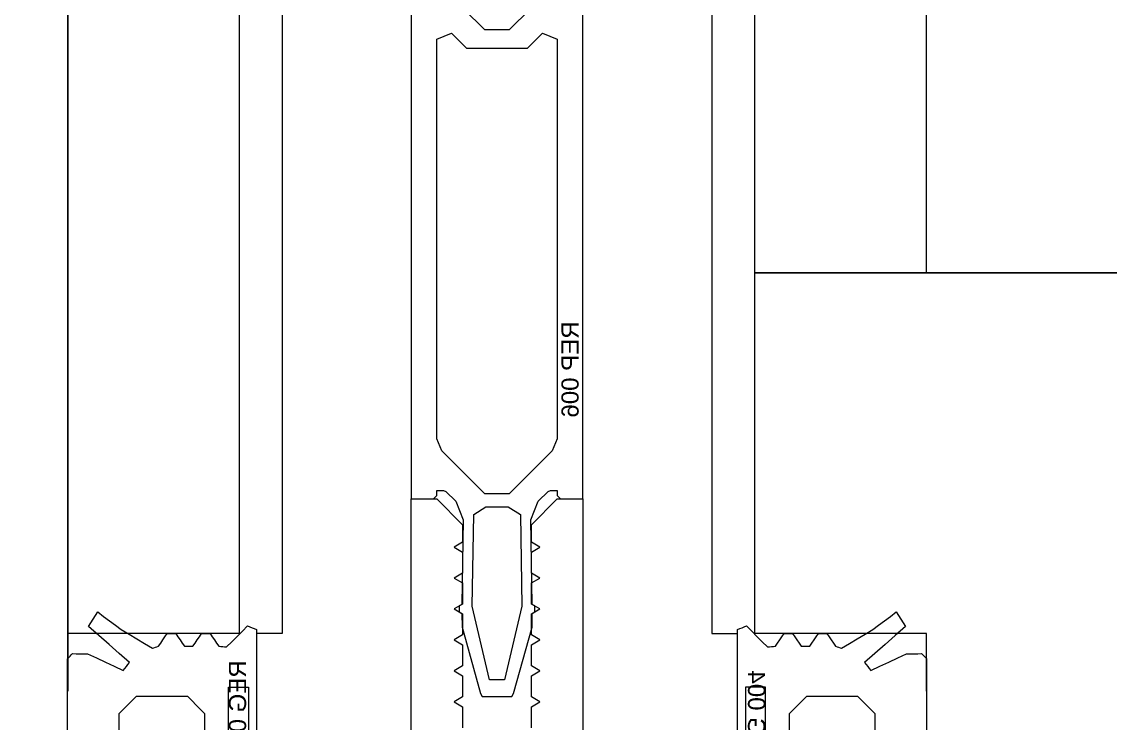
# Model space of a CAD drawing. Header units: millimetres. Extents: x 97 to 214665, y -4577 to 61202.
# Drawn here: x 178895.4 to 178958.8, y 16059 to 16099.8 of the extents above; entities that cross this region are included whole.
import ezdxf

# ---------------------------------------------------------------- set-up
doc = ezdxf.new("R2010")
doc.units = ezdxf.units.MM
for name, color, linetype, lineweight in [('A-GLAZ-____-MCUT', 151, 'Continuous', 9), ('A-GLAZ-____-OTLN', 151, 'Continuous', 9), ('A-GLAZ-CURT-OTLN', 52, 'Continuous', 9), ('A-GLAZ-CWMG-MCUT', 51, 'Continuous', 9), ('A-GLAZ-CWMG-OTLN', 51, 'Continuous', 9), ('G-XREF-____-OTLN', 8, 'Continuous', 9), ('S-COLS-____-MCUT', 52, 'Continuous', 9), ('S-COLS-____-OTLN', 52, 'Continuous', 9)]:
    doc.layers.add(name, color=color, linetype=linetype, lineweight=lineweight)
doc.styles.add('Arial', font='arial.ttf', dxfattribs={"height": 1})

# ---------------------------------------------------------------- blocks, each defined once
blk = doc.blocks.new('PNS_Панель прямоугольная2 - Нр_Стекло - 40мм-39391422-О_АИ_ПП_4_200_Целиком')
at = {"layer": 'A-GLAZ-____-OTLN', "lineweight": 5}
h = blk.add_hatch(dxfattribs=at)
h.set_pattern_fill('FP_131', color=256, style=0, pattern_type=2)
h.set_pattern_definition([(45, (-121968.73, -15985.2), (-282.8427, 282.8427), [200, -600]), (45, (-122168.73, -16085.2), (-282.8427, 282.8427), [600, -200]), (45, (-121768.73, -16185.2), (-282.8427, 282.8427), [200, -600])])
h.paths.add_polyline_path([(-405.588, -40), (418.75, -40), (418.75, -21), (428.75, -21), (428.75, 0), (-428.75, 0), (-428.75, -21), (-418.75, -21), (-418.75, -40)])
at = {"layer": 'A-GLAZ-____-MCUT', "color": 10, "lineweight": 5}
blk.add_line((428.75, 0), (-428.75, 0), dxfattribs=at)
at = {"layer": 'A-GLAZ-____-OTLN', "color": 10, "lineweight": 5}
blk.add_line((-428.75, 0), (428.75, 0), dxfattribs=at)
blk = doc.blocks.new('Прямоугольный импост - Рядовой 50х200-39391402-О_АИ_ПП_4_200_Целиком')
at = {"layer": 'A-GLAZ-CWMG-OTLN', "color": 10, "lineweight": 5}
blk.add_line((121449.978, 16085.2), (121449.978, 16106.2), dxfattribs=at)
blk = doc.blocks.new('Прямоугольный импост - Рядовой 50х200-39391498-О_АИ_ПП_4_200_Целиком')
at = {"layer": 'A-GLAZ-CWMG-MCUT', "color": 90}
for p, q in [((-50, 24.344), (-50, 21)), ((0, 21), (0, 24.344)), ((-50, 21), (-40, 21)), ((-40, 21), (-40, -21)), ((-10, -21), (-10, 21)), ((-10, 21), (0, 21))]:
    blk.add_line(p, q, dxfattribs=at)
blk = doc.blocks.new('Прямоугольный импост - 200_dwg-17677014-О_АИ_ПП_4_200_Целиком')
at = {"layer": 'G-XREF-____-OTLN', "color": 10, "lineweight": 5, "flags": 128}
for points in [[(227991.452, 196794.968), (227991.452, 196764.968), (227992.952, 196764.968), (227994.452, 196766.468), (227994.452, 196767.479), (227993.952, 196767.768), (227994.452, 196768.056), (227994.452, 196769.279), (227993.952, 196769.568), (227994.452, 196769.856), (227994.452, 196771.079), (227993.952, 196771.368), (227994.452, 196771.656), (227994.452, 196772.879), (227993.952, 196773.168), (227994.452, 196773.456), (227994.452, 196774.679), (227993.952, 196774.968), (227994.452, 196775.256), (227994.452, 196776.479), (227993.952, 196776.768), (227994.452, 196777.056), (227994.452, 196778.279)], [(227998.452, 196778.279), (227998.452, 196777.056), (227998.952, 196776.768), (227998.452, 196776.479), (227998.452, 196775.256), (227998.952, 196774.968), (227998.452, 196774.679), (227998.452, 196773.456), (227998.952, 196773.168), (227998.452, 196772.879), (227998.452, 196771.656), (227998.952, 196771.368), (227998.452, 196771.079), (227998.452, 196769.856), (227998.952, 196769.568), (227998.452, 196769.279), (227998.452, 196768.056), (227998.952, 196767.768), (227998.452, 196767.479), (227998.452, 196766.468), (227999.952, 196764.968), (228001.452, 196764.968), (228001.452, 196794.968)], [(227971.452, 196781.768), (227971.452, 196779.893), (227971.452, 196778.018), (227971.452, 196776.143), (227971.452, 196774.268)], [(227982.452, 196772.568), (227982.452, 196774.868), (227982.452, 196777.168), (227982.452, 196779.468), (227982.452, 196781.768)], [(228010.452, 196781.768), (228010.452, 196779.468), (228010.452, 196777.168), (228010.452, 196774.868), (228010.452, 196772.568)], [(228021.452, 196774.268), (228021.452, 196776.143), (228021.452, 196778.018), (228021.452, 196779.893), (228021.452, 196781.768)], [(227974.452, 196777.468), (227974.452, 196777.918), (227974.452, 196778.368), (227974.452, 196778.818), (227974.452, 196779.268)], [(227979.452, 196779.268), (227979.452, 196778.818), (227979.452, 196778.368), (227979.452, 196777.918), (227979.452, 196777.468)], [(228013.452, 196777.468), (228013.452, 196777.918), (228013.452, 196778.368), (228013.452, 196778.818), (228013.452, 196779.268)], [(228018.452, 196779.268), (228018.452, 196778.818), (228018.452, 196778.368), (228018.452, 196777.918), (228018.452, 196777.468)], [(227975.452, 196776.468), (227975.202, 196776.718), (227974.952, 196776.968), (227974.702, 196777.218), (227974.452, 196777.468)], [(227979.452, 196777.468), (227979.202, 196777.218), (227978.952, 196776.968), (227978.702, 196776.718), (227978.452, 196776.468)], [(228014.452, 196776.468), (228014.202, 196776.718), (228013.952, 196776.968), (228013.702, 196777.218), (228013.452, 196777.468)], [(228018.452, 196777.468), (228018.202, 196777.218), (228017.952, 196776.968), (228017.702, 196776.718), (228017.452, 196776.468)], [(227978.452, 196776.468), (227977.702, 196776.468), (227976.952, 196776.468), (227976.202, 196776.468), (227975.452, 196776.468)], [(227999.659, 196735.175), (227997.159, 196737.675), (227995.745, 196737.675), (227993.245, 196735.175)], [(227991.452, 196730.967), (227991.452, 196764.968), (227992.752, 196764.968), (227992.952, 196764.768), (227992.952, 196764.468), (227993.334, 196764.468), (227993.475, 196764.526), (227994.049, 196765.1), (227994.488, 196766.187), (227994.402, 196771.108), (227994.252, 196771.194), (227994.252, 196771.541), (227994.402, 196771.627), (227994.416, 196772.435), (227995.487, 196776.295), (227995.586, 196776.467), (227997.318, 196776.467), (227997.418, 196776.295), (227998.488, 196772.435), (227998.502, 196771.627), (227998.652, 196771.541), (227998.652, 196771.194), (227998.502, 196771.108), (227998.416, 196766.187), (227998.855, 196765.1), (227999.429, 196764.526), (227999.571, 196764.468), (227999.952, 196764.468), (227999.952, 196764.768), (228000.152, 196764.968), (228001.452, 196764.968), (228001.452, 196730.967)], [(228017.452, 196776.468), (228016.702, 196776.468), (228015.952, 196776.468), (228015.202, 196776.468), (228014.452, 196776.468)], [(227972.616, 196773.982), (227973.137, 196774.221), (227973.659, 196774.461), (227974.181, 196774.7), (227974.703, 196774.939)], [(227974.703, 196774.939), (227974.792, 196774.824), (227974.882, 196774.708), (227974.971, 196774.592), (227975.061, 196774.476)], [(228017.844, 196774.476), (228017.933, 196774.592), (228018.023, 196774.708), (228018.112, 196774.824), (228018.201, 196774.939)], [(228018.201, 196774.939), (228018.723, 196774.7), (228019.245, 196774.461), (228019.767, 196774.221), (228020.289, 196773.982)], [(227971.452, 196774.268), (227971.527, 196774.193), (227971.602, 196774.118), (227971.677, 196774.043), (227971.752, 196773.968)], [(227975.061, 196774.476), (227974.467, 196773.955), (227973.873, 196773.433), (227973.28, 196772.912), (227972.686, 196772.391)], [(228020.219, 196772.391), (228019.625, 196772.912), (228019.031, 196773.433), (228018.437, 196773.955), (228017.844, 196774.476)], [(228021.152, 196773.968), (228021.227, 196774.043), (228021.302, 196774.118), (228021.377, 196774.193), (228021.452, 196774.268)], [(227971.752, 196773.968), (227971.968, 196773.971), (227972.184, 196773.975), (227972.4, 196773.978), (227972.616, 196773.982)], [(227974.587, 196772.562), (227975.04, 196772.834), (227975.492, 196773.105), (227975.945, 196773.377), (227976.397, 196773.648)], [(227976.397, 196773.648), (227976.486, 196773.62), (227976.574, 196773.592), (227976.663, 196773.565), (227976.751, 196773.537)], [(227976.751, 196773.537), (227976.878, 196773.352), (227977.004, 196773.168), (227977.13, 196772.983), (227977.256, 196772.798)], [(227977.751, 196772.798), (227977.878, 196772.983), (227978.004, 196773.168), (227978.13, 196773.352), (227978.256, 196773.537)], [(227978.256, 196773.537), (227978.38, 196773.537), (227978.504, 196773.537), (227978.628, 196773.537), (227978.751, 196773.537)], [(227978.751, 196773.537), (227978.878, 196773.352), (227979.004, 196773.168), (227979.13, 196772.983), (227979.256, 196772.798)], [(227979.751, 196772.798), (227979.878, 196772.983), (227980.004, 196773.168), (227980.13, 196773.352), (227980.256, 196773.537)], [(227980.256, 196773.537), (227980.371, 196773.548), (227980.486, 196773.558), (227980.601, 196773.569), (227980.716, 196773.58)], [(227980.716, 196773.58), (227981.022, 196773.274), (227981.328, 196772.968), (227981.634, 196772.661), (227981.94, 196772.355)], [(228010.964, 196772.355), (228011.27, 196772.661), (228011.576, 196772.968), (228011.883, 196773.274), (228012.189, 196773.58)], [(228012.189, 196773.58), (228012.304, 196773.569), (228012.419, 196773.558), (228012.533, 196773.548), (228012.648, 196773.537)], [(228012.648, 196773.537), (228012.775, 196773.352), (228012.901, 196773.168), (228013.027, 196772.983), (228013.153, 196772.798)], [(228013.648, 196772.798), (228013.775, 196772.983), (228013.901, 196773.168), (228014.027, 196773.352), (228014.153, 196773.537)], [(228014.153, 196773.537), (228014.277, 196773.537), (228014.401, 196773.537), (228014.525, 196773.537), (228014.648, 196773.537)], [(228014.648, 196773.537), (228014.775, 196773.352), (228014.901, 196773.168), (228015.027, 196772.983), (228015.153, 196772.798)], [(228015.648, 196772.798), (228015.775, 196772.983), (228015.901, 196773.168), (228016.027, 196773.352), (228016.153, 196773.537)], [(228016.153, 196773.537), (228016.242, 196773.565), (228016.33, 196773.592), (228016.419, 196773.62), (228016.507, 196773.648)], [(228016.507, 196773.648), (228016.96, 196773.377), (228017.412, 196773.105), (228017.865, 196772.834), (228018.317, 196772.562)], [(228020.289, 196773.982), (228020.505, 196773.978), (228020.721, 196773.975), (228020.936, 196773.971), (228021.152, 196773.968)], [(227971.852, 196730.798), (227983.952, 196730.798), (227983.952, 196772.798), (227982.452, 196772.798)], [(227977.256, 196772.798), (227977.38, 196772.798), (227977.504, 196772.798), (227977.628, 196772.798), (227977.751, 196772.798)], [(227979.256, 196772.798), (227979.38, 196772.798), (227979.504, 196772.798), (227979.628, 196772.798), (227979.751, 196772.798)], [(228021.053, 196730.798), (228008.952, 196730.798), (228008.952, 196772.798), (228010.452, 196772.798)], [(228013.153, 196772.798), (228013.277, 196772.798), (228013.401, 196772.798), (228013.525, 196772.798), (228013.648, 196772.798)], [(228015.153, 196772.798), (228015.277, 196772.798), (228015.401, 196772.798), (228015.525, 196772.798), (228015.648, 196772.798)], [(227972.686, 196772.391), (227972.819, 196772.179), (227972.952, 196771.968), (227973.085, 196771.756), (227973.219, 196771.544)], [(227973.219, 196771.544), (227973.561, 196771.799), (227973.903, 196772.053), (227974.245, 196772.308), (227974.587, 196772.562)], [(227981.94, 196772.355), (227982.068, 196772.408), (227982.196, 196772.461), (227982.324, 196772.514), (227982.452, 196772.568)], [(228010.452, 196772.568), (228010.58, 196772.514), (228010.708, 196772.461), (228010.836, 196772.408), (228010.964, 196772.355)], [(228018.317, 196772.562), (228018.659, 196772.308), (228019.002, 196772.053), (228019.344, 196771.799), (228019.686, 196771.544)], [(228019.686, 196771.544), (228019.819, 196771.756), (228019.952, 196771.968), (228020.085, 196772.179), (228020.219, 196772.391)]]:
    blk.add_lwpolyline(points, dxfattribs=at)
for points in [[(227980.822, 196775.926), (227981.991, 196775.926), (227981.991, 196780.625), (227980.822, 196780.625)], [(228012.083, 196775.926), (228010.914, 196775.926), (228010.914, 196780.625), (228012.083, 196780.625)], [(227997.811, 196765.875), (227997.904, 196771.2), (227996.896, 196775.498), (227996.008, 196775.498), (227995.001, 196771.2), (227995.094, 196765.875), (227995.798, 196765.428), (227997.106, 196765.428)], [(227998.22, 196738.735), (227999.099, 196737.857), (227999.952, 196738.21), (227999.952, 196761.468), (227999.659, 196762.175), (227997.159, 196764.675), (227995.745, 196764.675), (227993.245, 196762.175), (227992.952, 196761.468), (227992.952, 196738.21), (227993.806, 196737.857), (227994.684, 196738.735)]]:
    blk.add_lwpolyline(points, close=True, dxfattribs=at)
blk = doc.blocks.new('Прямоугольный импост - 200_dwg-V118-О_АИ_ПП_4_200_Целиком')
at = {"layer": 'G-XREF-____-OTLN', "color": 10, "lineweight": 5, "flags": 128}
for points in [[(227991.452, 196794.968), (227991.452, 196764.968), (227992.952, 196764.968), (227994.452, 196766.468), (227994.452, 196767.479), (227993.952, 196767.768), (227994.452, 196768.056), (227994.452, 196769.279), (227993.952, 196769.568), (227994.452, 196769.856), (227994.452, 196771.079), (227993.952, 196771.368), (227994.452, 196771.656), (227994.452, 196772.879), (227993.952, 196773.168), (227994.452, 196773.456), (227994.452, 196774.679), (227993.952, 196774.968), (227994.452, 196775.256), (227994.452, 196776.479), (227993.952, 196776.768), (227994.452, 196777.056), (227994.452, 196778.279)], [(227998.452, 196778.279), (227998.452, 196777.056), (227998.952, 196776.768), (227998.452, 196776.479), (227998.452, 196775.256), (227998.952, 196774.968), (227998.452, 196774.679), (227998.452, 196773.456), (227998.952, 196773.168), (227998.452, 196772.879), (227998.452, 196771.656), (227998.952, 196771.368), (227998.452, 196771.079), (227998.452, 196769.856), (227998.952, 196769.568), (227998.452, 196769.279), (227998.452, 196768.056), (227998.952, 196767.768), (227998.452, 196767.479), (227998.452, 196766.468), (227999.952, 196764.968), (228001.452, 196764.968), (228001.452, 196794.968)], [(227971.452, 196781.768), (227971.452, 196779.893), (227971.452, 196778.018), (227971.452, 196776.143), (227971.452, 196774.268)], [(227982.452, 196772.568), (227982.452, 196774.868), (227982.452, 196777.168), (227982.452, 196779.468), (227982.452, 196781.768)], [(228010.452, 196781.768), (228010.452, 196779.468), (228010.452, 196777.168), (228010.452, 196774.868), (228010.452, 196772.568)], [(228021.452, 196774.268), (228021.452, 196776.143), (228021.452, 196778.018), (228021.452, 196779.893), (228021.452, 196781.768)], [(227974.452, 196777.468), (227974.452, 196777.918), (227974.452, 196778.368), (227974.452, 196778.818), (227974.452, 196779.268)], [(227979.452, 196779.268), (227979.452, 196778.818), (227979.452, 196778.368), (227979.452, 196777.918), (227979.452, 196777.468)], [(228013.452, 196777.468), (228013.452, 196777.918), (228013.452, 196778.368), (228013.452, 196778.818), (228013.452, 196779.268)], [(228018.452, 196779.268), (228018.452, 196778.818), (228018.452, 196778.368), (228018.452, 196777.918), (228018.452, 196777.468)], [(227975.452, 196776.468), (227975.202, 196776.718), (227974.952, 196776.968), (227974.702, 196777.218), (227974.452, 196777.468)], [(227979.452, 196777.468), (227979.202, 196777.218), (227978.952, 196776.968), (227978.702, 196776.718), (227978.452, 196776.468)], [(228014.452, 196776.468), (228014.202, 196776.718), (228013.952, 196776.968), (228013.702, 196777.218), (228013.452, 196777.468)], [(228018.452, 196777.468), (228018.202, 196777.218), (228017.952, 196776.968), (228017.702, 196776.718), (228017.452, 196776.468)], [(227978.452, 196776.468), (227977.702, 196776.468), (227976.952, 196776.468), (227976.202, 196776.468), (227975.452, 196776.468)], [(227999.659, 196735.175), (227997.159, 196737.675), (227995.745, 196737.675), (227993.245, 196735.175)], [(227991.452, 196730.967), (227991.452, 196764.968), (227992.752, 196764.968), (227992.952, 196764.768), (227992.952, 196764.468), (227993.334, 196764.468), (227993.475, 196764.526), (227994.049, 196765.1), (227994.488, 196766.187), (227994.402, 196771.108), (227994.252, 196771.194), (227994.252, 196771.541), (227994.402, 196771.627), (227994.416, 196772.435), (227995.487, 196776.295), (227995.586, 196776.467), (227997.318, 196776.467), (227997.418, 196776.295), (227998.488, 196772.435), (227998.502, 196771.627), (227998.652, 196771.541), (227998.652, 196771.194), (227998.502, 196771.108), (227998.416, 196766.187), (227998.855, 196765.1), (227999.429, 196764.526), (227999.571, 196764.468), (227999.952, 196764.468), (227999.952, 196764.768), (228000.152, 196764.968), (228001.452, 196764.968), (228001.452, 196730.967)], [(228017.452, 196776.468), (228016.702, 196776.468), (228015.952, 196776.468), (228015.202, 196776.468), (228014.452, 196776.468)], [(227972.616, 196773.982), (227973.137, 196774.221), (227973.659, 196774.461), (227974.181, 196774.7), (227974.703, 196774.939)], [(227974.703, 196774.939), (227974.792, 196774.824), (227974.882, 196774.708), (227974.971, 196774.592), (227975.061, 196774.476)], [(228017.844, 196774.476), (228017.933, 196774.592), (228018.023, 196774.708), (228018.112, 196774.824), (228018.201, 196774.939)], [(228018.201, 196774.939), (228018.723, 196774.7), (228019.245, 196774.461), (228019.767, 196774.221), (228020.289, 196773.982)], [(227971.452, 196774.268), (227971.527, 196774.193), (227971.602, 196774.118), (227971.677, 196774.043), (227971.752, 196773.968)], [(227975.061, 196774.476), (227974.467, 196773.955), (227973.873, 196773.433), (227973.28, 196772.912), (227972.686, 196772.391)], [(228020.219, 196772.391), (228019.625, 196772.912), (228019.031, 196773.433), (228018.437, 196773.955), (228017.844, 196774.476)], [(228021.152, 196773.968), (228021.227, 196774.043), (228021.302, 196774.118), (228021.377, 196774.193), (228021.452, 196774.268)], [(227971.752, 196773.968), (227971.968, 196773.971), (227972.184, 196773.975), (227972.4, 196773.978), (227972.616, 196773.982)], [(227974.587, 196772.562), (227975.04, 196772.834), (227975.492, 196773.105), (227975.945, 196773.377), (227976.397, 196773.648)], [(227976.397, 196773.648), (227976.486, 196773.62), (227976.574, 196773.592), (227976.663, 196773.565), (227976.751, 196773.537)], [(227976.751, 196773.537), (227976.878, 196773.352), (227977.004, 196773.168), (227977.13, 196772.983), (227977.256, 196772.798)], [(227977.751, 196772.798), (227977.878, 196772.983), (227978.004, 196773.168), (227978.13, 196773.352), (227978.256, 196773.537)], [(227978.256, 196773.537), (227978.38, 196773.537), (227978.504, 196773.537), (227978.628, 196773.537), (227978.751, 196773.537)], [(227978.751, 196773.537), (227978.878, 196773.352), (227979.004, 196773.168), (227979.13, 196772.983), (227979.256, 196772.798)], [(227979.751, 196772.798), (227979.878, 196772.983), (227980.004, 196773.168), (227980.13, 196773.352), (227980.256, 196773.537)], [(227980.256, 196773.537), (227980.371, 196773.548), (227980.486, 196773.558), (227980.601, 196773.569), (227980.716, 196773.58)], [(227980.716, 196773.58), (227981.022, 196773.274), (227981.328, 196772.968), (227981.634, 196772.661), (227981.94, 196772.355)], [(228010.964, 196772.355), (228011.27, 196772.661), (228011.576, 196772.968), (228011.883, 196773.274), (228012.189, 196773.58)], [(228012.189, 196773.58), (228012.304, 196773.569), (228012.419, 196773.558), (228012.533, 196773.548), (228012.648, 196773.537)], [(228012.648, 196773.537), (228012.775, 196773.352), (228012.901, 196773.168), (228013.027, 196772.983), (228013.153, 196772.798)], [(228013.648, 196772.798), (228013.775, 196772.983), (228013.901, 196773.168), (228014.027, 196773.352), (228014.153, 196773.537)], [(228014.153, 196773.537), (228014.277, 196773.537), (228014.401, 196773.537), (228014.525, 196773.537), (228014.648, 196773.537)], [(228014.648, 196773.537), (228014.775, 196773.352), (228014.901, 196773.168), (228015.027, 196772.983), (228015.153, 196772.798)], [(228015.648, 196772.798), (228015.775, 196772.983), (228015.901, 196773.168), (228016.027, 196773.352), (228016.153, 196773.537)], [(228016.153, 196773.537), (228016.242, 196773.565), (228016.33, 196773.592), (228016.419, 196773.62), (228016.507, 196773.648)], [(228016.507, 196773.648), (228016.96, 196773.377), (228017.412, 196773.105), (228017.865, 196772.834), (228018.317, 196772.562)], [(228020.289, 196773.982), (228020.505, 196773.978), (228020.721, 196773.975), (228020.936, 196773.971), (228021.152, 196773.968)], [(227971.852, 196730.798), (227983.952, 196730.798), (227983.952, 196772.798), (227982.452, 196772.798)], [(227977.256, 196772.798), (227977.38, 196772.798), (227977.504, 196772.798), (227977.628, 196772.798), (227977.751, 196772.798)], [(227979.256, 196772.798), (227979.38, 196772.798), (227979.504, 196772.798), (227979.628, 196772.798), (227979.751, 196772.798)], [(228021.053, 196730.798), (228008.952, 196730.798), (228008.952, 196772.798), (228010.452, 196772.798)], [(228013.153, 196772.798), (228013.277, 196772.798), (228013.401, 196772.798), (228013.525, 196772.798), (228013.648, 196772.798)], [(228015.153, 196772.798), (228015.277, 196772.798), (228015.401, 196772.798), (228015.525, 196772.798), (228015.648, 196772.798)], [(227972.686, 196772.391), (227972.819, 196772.179), (227972.952, 196771.968), (227973.085, 196771.756), (227973.219, 196771.544)], [(227973.219, 196771.544), (227973.561, 196771.799), (227973.903, 196772.053), (227974.245, 196772.308), (227974.587, 196772.562)], [(227981.94, 196772.355), (227982.068, 196772.408), (227982.196, 196772.461), (227982.324, 196772.514), (227982.452, 196772.568)], [(228010.452, 196772.568), (228010.58, 196772.514), (228010.708, 196772.461), (228010.836, 196772.408), (228010.964, 196772.355)], [(228018.317, 196772.562), (228018.659, 196772.308), (228019.002, 196772.053), (228019.344, 196771.799), (228019.686, 196771.544)], [(228019.686, 196771.544), (228019.819, 196771.756), (228019.952, 196771.968), (228020.085, 196772.179), (228020.219, 196772.391)]]:
    blk.add_lwpolyline(points, dxfattribs=at)
for points in [[(227980.822, 196775.926), (227981.991, 196775.926), (227981.991, 196780.625), (227980.822, 196780.625)], [(228012.083, 196775.926), (228010.914, 196775.926), (228010.914, 196780.625), (228012.083, 196780.625)], [(227997.811, 196765.875), (227997.904, 196771.2), (227996.896, 196775.498), (227996.008, 196775.498), (227995.001, 196771.2), (227995.094, 196765.875), (227995.798, 196765.428), (227997.106, 196765.428)], [(227998.22, 196738.735), (227999.099, 196737.857), (227999.952, 196738.21), (227999.952, 196761.468), (227999.659, 196762.175), (227997.159, 196764.675), (227995.745, 196764.675), (227993.245, 196762.175), (227992.952, 196761.468), (227992.952, 196738.21), (227993.806, 196737.857), (227994.684, 196738.735)]]:
    blk.add_lwpolyline(points, close=True, dxfattribs=at)
at = {"layer": 'G-XREF-____-OTLN', "color": 7, "lineweight": 5, "char_height": 1, "attachment_point": 1, "line_spacing_factor": 0.941778, "style": 'Arial'}
for s, insert, width, rotation in [('REG 004', (228012.055, 196780.692), 6.86838, 270), ('REG 004', (227980.85, 196774.359), 6.86838, 90), ('REP 006', (228000.2, 196754.638), 6.68473, 90)]:
    blk.add_mtext(s, dxfattribs=dict(at, insert=insert, width=width, rotation=rotation))
blk = doc.blocks.new('Прямоугольный импост - 42х50х200h-V140-О_АИ_ПП_4_200_Целиком')
for name in ['Прямоугольный импост - 200_dwg-17677014-О_АИ_ПП_4_200_Целиком', 'Прямоугольный импост - 200_dwg-V118-О_АИ_ПП_4_200_Целиком']:
    blk.add_blockref(name, (-227996.452, -196751.798))
blk = doc.blocks.new('0083_СОШ675_АР_R22_rvt-1-О_АИ_ПП_4_200_Целиком')
at = {"layer": 'S-COLS-____-OTLN', "lineweight": 5}
h = blk.add_hatch(dxfattribs=at)
h.set_pattern_fill('FP_31', color=256, style=0, pattern_type=2)
h.set_pattern_definition([(135, (0, 0), (-142.5612, -142.5612), []), (135, (142.56, 0), (-142.5612, -142.5612), [252.016, -50.403, 3.353, -47.05])])
h.paths.add_polyline_path([(121000, 15724.999), (121400, 15724.999), (121399.869, 16124.999), (121000, 16124.999), (121000, 15811.416)])
at = {"layer": 'S-COLS-____-MCUT', "color": 130, "lineweight": 25}
blk.add_line((121400, 16060.856), (121400, 16124.999), dxfattribs=at)
at = {"layer": 'A-GLAZ-CURT-OTLN', "color": 90, "lineweight": 9}
blk.add_blockref('PNS_Панель прямоугольная2 - Нр_Стекло - 40мм-39391422-О_АИ_ПП_4_200_Целиком', (121868.728, 16085.2), dxfattribs=at)
at = {"layer": 'A-GLAZ-CWMG-OTLN', "color": 90, "lineweight": 9, "extrusion": (0, 0, -1), "rotation": 180}
blk.add_blockref('Прямоугольный импост - 42х50х200h-V140-О_АИ_ПП_4_200_Целиком', (-121424.978, 16085.2), dxfattribs=at)
at = {"layer": 'A-GLAZ-CWMG-OTLN', "color": 90, "lineweight": 9, "rotation": 180}
blk.add_blockref('Прямоугольный импост - Рядовой 50х200-39391498-О_АИ_ПП_4_200_Целиком', (121399.978, 16085.2), dxfattribs=at)
at = {"layer": 'A-GLAZ-CWMG-OTLN', "color": 90, "lineweight": 9}
blk.add_blockref('Прямоугольный импост - Рядовой 50х200-39391402-О_АИ_ПП_4_200_Целиком', (0, 0), dxfattribs=at)

msp = doc.modelspace()

# ---------------------------------------------------------------- block references
at = {"color": 250, "lineweight": 5}
msp.add_blockref('0083_СОШ675_АР_R22_rvt-1-О_АИ_ПП_4_200_Целиком', (57498.114412, 0), dxfattribs=at)

doc.saveas('drawing.dxf')
